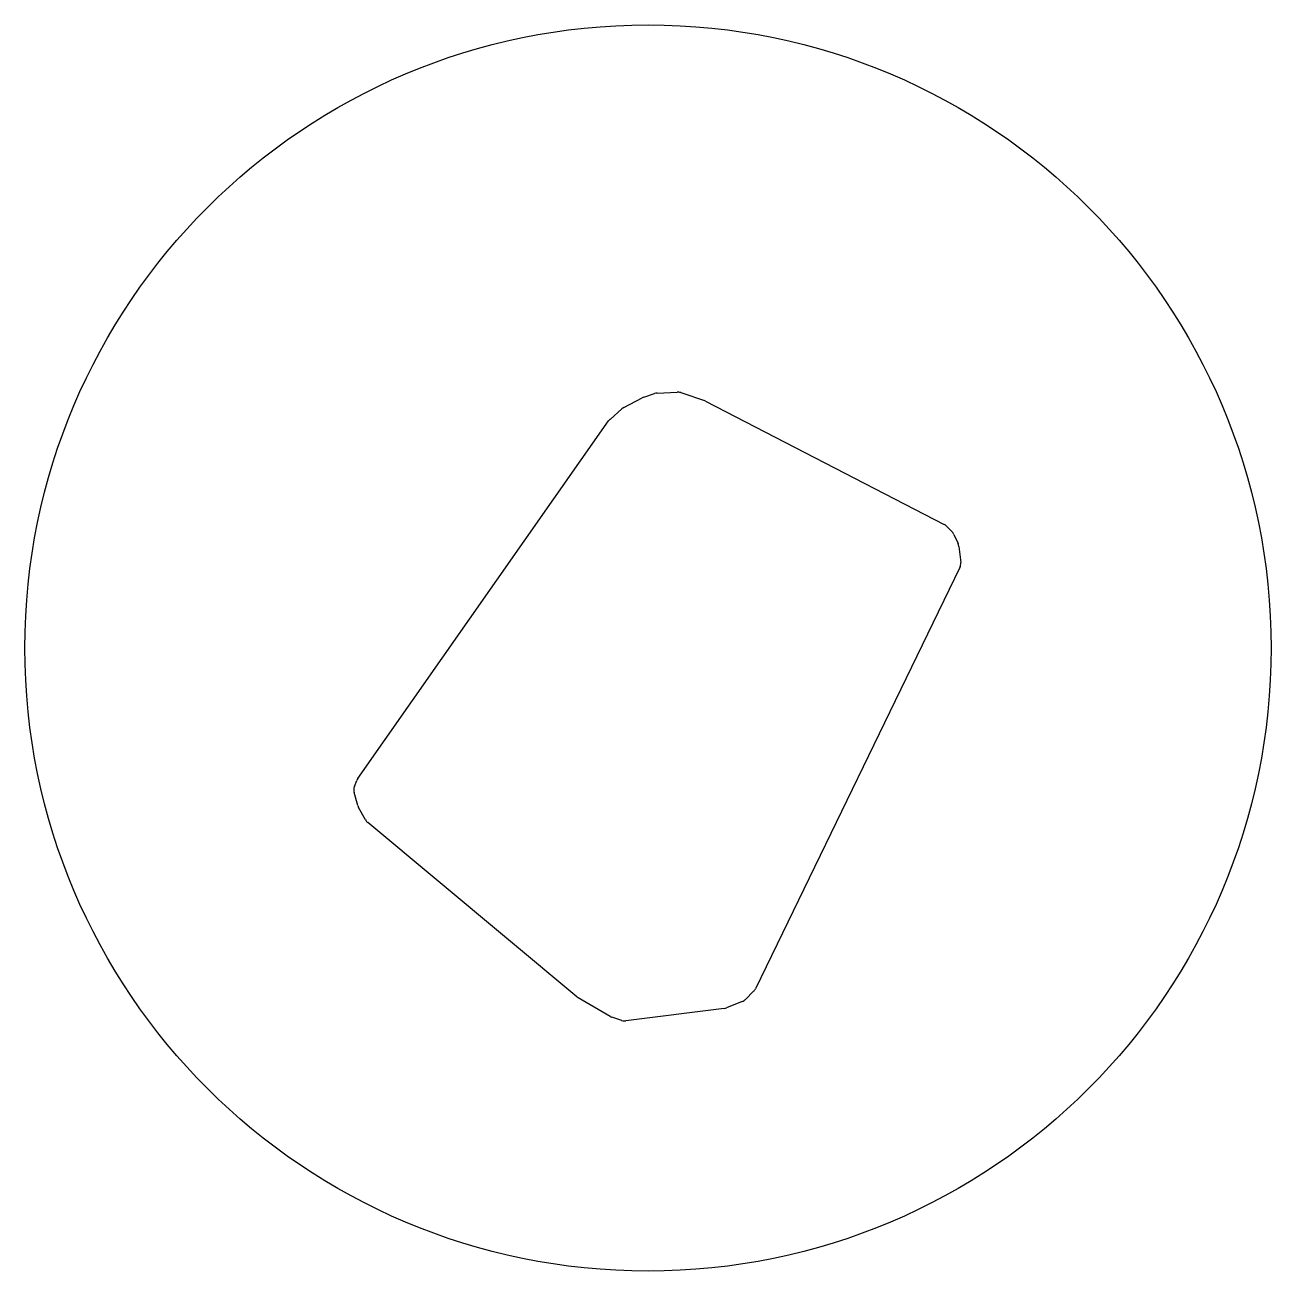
# Model space of a CAD drawing. Header units: millimetres. Extents: x -115 to 115, y -115 to 115.
import ezdxf

# ---------------------------------------------------------------- set-up
doc = ezdxf.new("R2010")
doc.units = ezdxf.units.MM

msp = doc.modelspace()

# ---------------------------------------------------------------- linework, layer by layer
for p, q in [((-4.48, 44.38), (-1.07, 46.19)), ((-0.79, 46.31), (1.22, 46.97)), ((1.68, 47.05), (5.39, 47.23)), ((6.04, 47.14), (10.4, 45.66)), ((-7, 42.2), (-4.83, 44.14)), ((10.64, 45.56), (54.69, 22.79)), ((-53.56, -24.09), (-7.27, 41.9)), ((55.15, 22.45), (56.13, 21.42)), ((56.46, 20.93), (57.22, 19.26)), ((57.36, 18.75), (57.72, 15.81)), ((57.55, 14.83), (19.83, -62.88)), ((-54.19, -25.54), (-53.75, -24.44)), ((-53.58, -29.05), (-54.25, -26.67)), ((-52.12, -31.74), (-53.42, -29.43)), ((-13.11, -64.38), (-51.71, -32.23)), ((19.49, -63.36), (17.99, -64.85)), ((-7, -68), (-12.88, -64.54)), ((14.06, -66.52), (-4.09, -68.83)), ((17.41, -65.23), (14.49, -66.41)), ((-4.86, -68.76), (-6.66, -68.16))]:
    msp.add_line(p, q)
msp.add_circle((0, 0), 115)
for centre, start, end in [((-0.25, 44.65), -251.9866, -242.0097), ((1.76, 45.3), -267.2321, -251.9866), ((5.47, 45.48), 71.2381, 92.7679), ((-3.66, 42.83), -242.0097, -228.2872), ((9.83, 44), 62.6758, 71.2381), ((-5.84, 40.9), -228.2872, -215.0445), ((53.89, 21.24), 43.6494, 62.6758), ((54.87, 20.21), 24.287, 43.6494), ((55.62, 18.54), 6.9302, 24.287), ((55.98, 15.6), -25.8946, 6.9302), ((-52.12, -25.1), -215.0445, -201.8969), ((-52.56, -26.2), -201.8969, -164.2055), ((-51.89, -28.57), -164.2055, -150.6483), ((-50.59, -30.88), -150.6483, -129.7917), ((-11.99, -63.03), -129.7917, -120.4756), ((18.25, -62.12), -45.0607, -25.8946), ((13.84, -64.79), -82.7526, -68.035), ((16.76, -63.61), -68.035, -45.0607), ((-6.11, -66.5), -120.4756, -108.3533), ((-4.31, -67.09), -108.3533, -82.7526)]:
    msp.add_arc(centre, 1.75, start, end)

doc.saveas('drawing.dxf')
